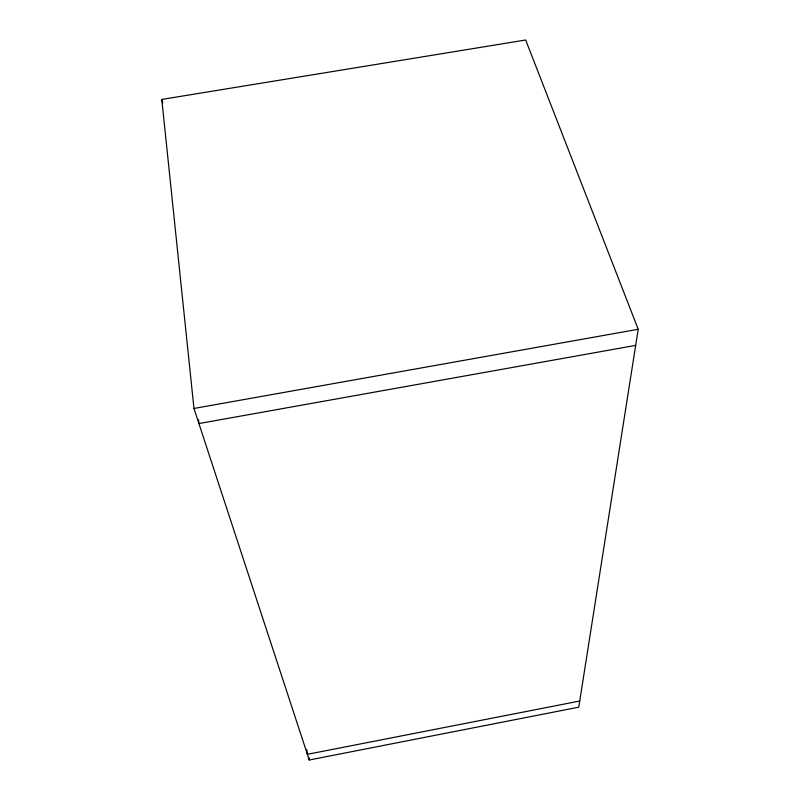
<?xml version="1.0" encoding="UTF-8"?>
<svg xmlns="http://www.w3.org/2000/svg" width="800" height="800" viewBox="0 0 800 800"><rect width="100%" height="100%" fill="white"/><g stroke="black" fill="none" stroke-linecap="round" stroke-linejoin="round"><path stroke-width="1.2" d="M638.21 329.28L578.76 707.18L309.25 760L193.96 408.46L161.79 99.43L525.68 40L638.21 329.28L193.96 408.46M579.73 701.03L307.38 754.32L306.69 749.42M635.68 345.38L198.91 423.56L198.52 419.84M161.79 99.43L162.75 102.99M308.89 757.53L309.25 760"/></g></svg>
